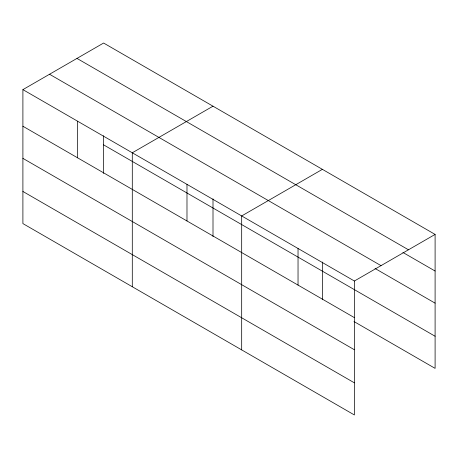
<?xml version="1.0" encoding="UTF-8"?>
<svg xmlns="http://www.w3.org/2000/svg" width="458" height="458" viewBox="0 0 458 458"><rect width="100%" height="100%" fill="white"/><g stroke="black" fill="none" stroke-linecap="round" stroke-linejoin="round"><path stroke-width="0.69" d="M354.389 349.746L354.389 281.017L22.9 89.631L22.9 223.584L354.389 414.965L354.389 349.746L22.9 158.365M353.977 321.533L435.1 368.369L435.1 234.416L103.611 43.035L22.9 89.631M213.004 106.187L132.293 152.789L132.293 286.742M322.392 169.346L241.681 215.947L241.681 349.895M354.389 281.017L435.1 234.416M76.978 58.412L408.467 249.793M402.897 252.438L435.1 271.027M49.533 74.253L381.022 265.64M375.033 268.468L435.1 303.15M103.611 144.865L435.1 336.246M22.9 126.242L354.389 317.629M22.9 191.461L354.389 382.842M322.392 262.022L322.392 299.727M298.038 248.482L298.038 285.094M213.004 198.864L213.004 236.574M186.984 184.368L186.984 220.979M103.611 135.711L103.611 173.416M77.597 121.21L77.597 157.821"/></g></svg>
